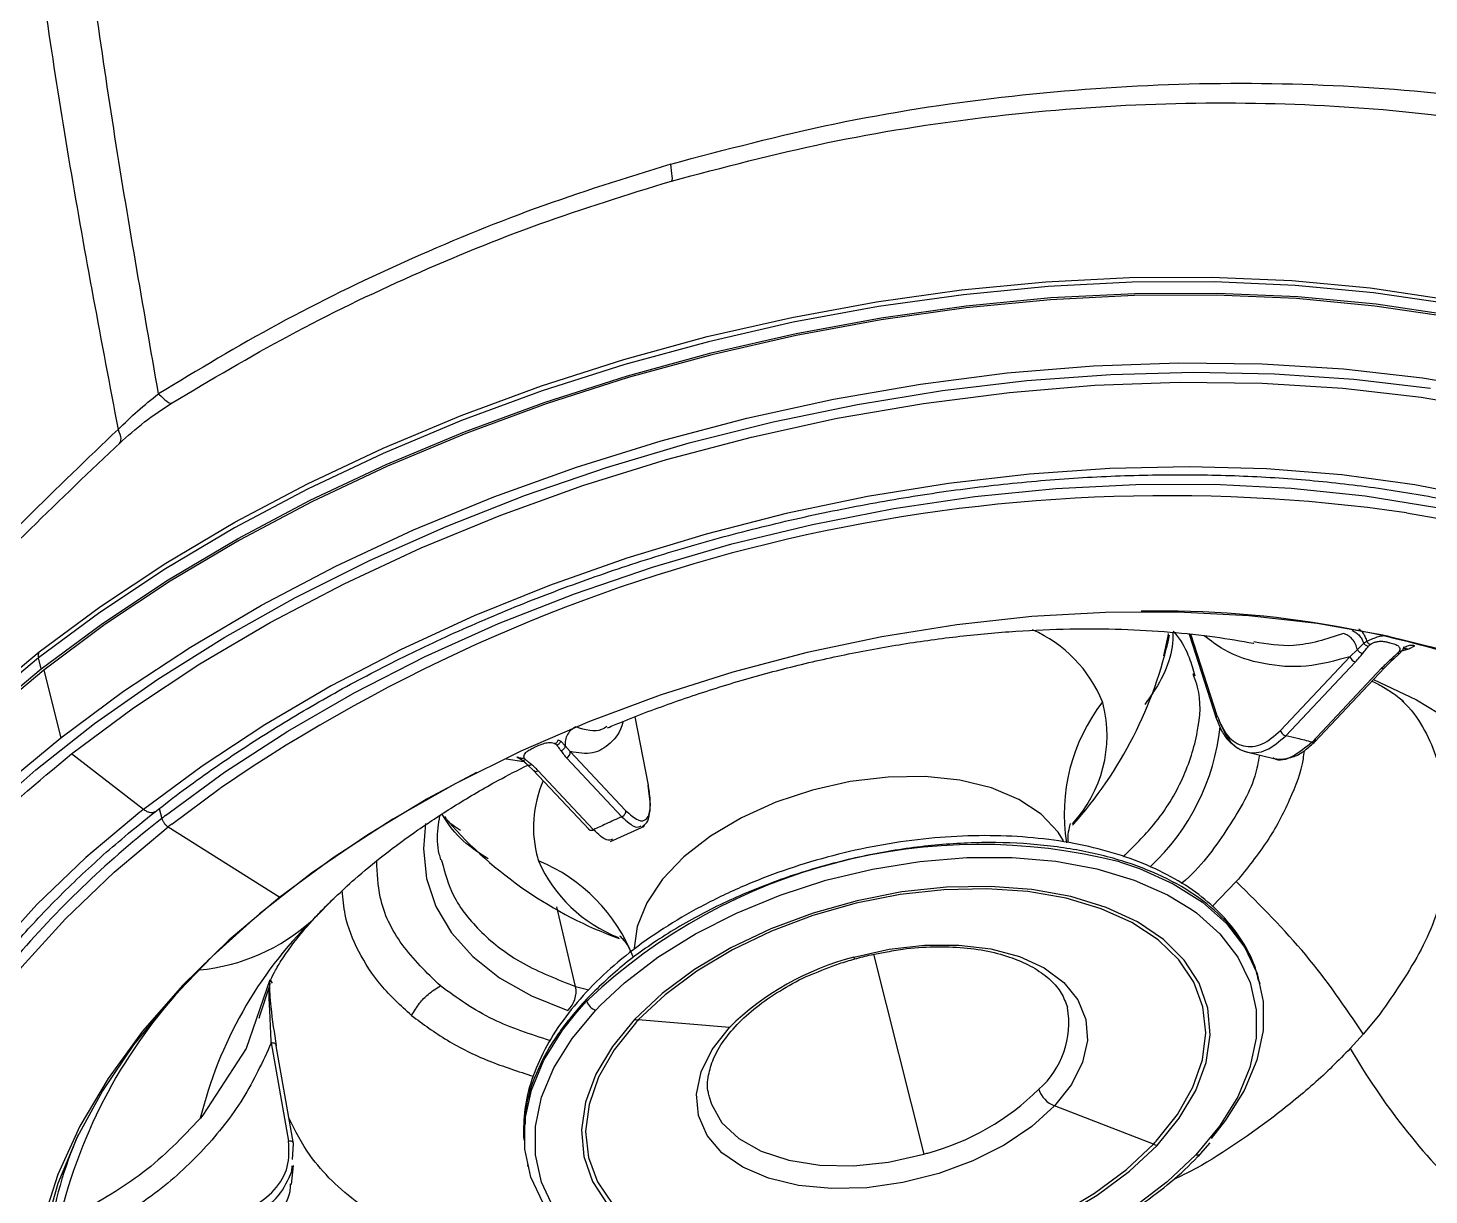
# Model space of a CAD drawing. Extents: x 939 to 1039, y 781 to 934.
# Drawn here: x 959.166 to 962.249, y 869.975 to 872.543 of the extents above; entities that cross this region are included whole.
import ezdxf

# ---------------------------------------------------------------- set-up
doc = ezdxf.new("R2010")
doc.units = 0
doc.header["$MEASUREMENT"] = 0
doc.layers.add('1', color=4, linetype='Continuous')

# ---------------------------------------------------------------- blocks, each defined once
blk = doc.blocks.new('Envoy')
at = {"layer": '1', "color": 3, "linetype": 'Continuous', "lineweight": 25}
for p, q in [((23.0203, 72.0298), (23.0107, 71.9868)), ((23.0216, 72.036), (23.0203, 72.0298)), ((23.0672, 72.0345), (23.1278, 71.8474)), ((23.1289, 71.8546), (23.0708, 72.0342)), ((23.4516, 72.0143), (23.4376, 72.0005)), ((23.4583, 72.0184), (23.4516, 72.0143)), ((23.5433, 72.0066), (23.544, 72.0065)), ((20.5417, 71.9578), (20.5356, 71.9822)), ((23.4213, 71.9848), (23.2683, 71.8222)), ((23.4376, 72.0005), (23.4213, 71.9848)), ((23.497, 71.9604), (23.5148, 71.9777)), ((23.5145, 71.9775), (23.531, 71.9927)), ((23.5326, 71.9948), (23.5369, 71.9993)), ((23.5356, 71.9979), (23.5487, 72.0013)), ((20.5472, 71.9555), (20.5845, 71.8063)), ((23.0778, 71.942), (23.0761, 71.947)), ((23.2802, 71.8107), (23.4332, 71.9733)), ((23.4908, 71.9593), (23.3379, 71.7968)), ((23.3431, 71.7969), (23.4971, 71.9605)), ((21.8477, 71.8522), (21.877, 71.7021)), ((21.6792, 71.8017), (21.6846, 71.799)), ((21.6942, 71.7885), (21.6846, 71.799)), ((20.7665, 71.6487), (20.6081, 71.771)), ((21.5648, 71.7601), (21.6034, 71.7541)), ((21.588, 71.7647), (21.5968, 71.7593)), ((21.5961, 71.7599), (21.5992, 71.7576)), ((21.7058, 71.7761), (21.6942, 71.7885)), ((21.6977, 71.7622), (21.8195, 71.6327)), ((21.8276, 71.6466), (21.7058, 71.7761)), ((23.191, 71.7759), (23.2565, 71.7601)), ((21.5992, 71.7576), (21.6119, 71.7468)), ((21.609, 71.7495), (21.6042, 71.754)), ((21.6118, 71.747), (21.6256, 71.7338)), ((21.6243, 71.7349), (21.747, 71.6045)), ((21.7571, 71.6041), (21.6352, 71.7337)), ((20.8289, 71.6164), (20.9357, 71.6957)), ((20.8015, 71.6507), (20.8073, 71.6289)), ((20.8208, 71.6101), (21.0667, 71.4558)), ((21.7944, 71.578), (21.8688, 71.6121)), ((21.863, 71.6096), (21.8669, 71.6133)), ((21.8689, 71.6151), (21.8702, 71.6163)), ((21.4218, 71.5388), (21.4233, 71.5343)), ((23.1177, 71.4354), (23.1712, 71.4899)), ((21.1384, 71.4053), (21.1868, 71.4542)), ((21.7175, 71.2589), (21.6765, 71.4347)), ((21.1518, 71.4188), (21.1384, 71.4053)), ((22.3728, 71.3298), (22.4833, 70.8898)), ((20.8891, 71.2955), (20.913, 71.3204)), ((20.8879, 71.2954), (20.8891, 71.2955)), ((21.0449, 71.2735), (20.9926, 71.1224)), ((21.0442, 71.2519), (21.0454, 71.2665)), ((21.0505, 71.2664), (21.047, 71.2721)), ((23.2237, 71.2646), (23.2225, 71.2693)), ((21.0434, 71.258), (21.0229, 71.1959)), ((21.7175, 71.2589), (21.7465, 71.2518)), ((21.7202, 71.2025), (21.7418, 71.2266)), ((21.7418, 71.2266), (21.7408, 71.2307)), ((21.7617, 71.2072), (21.7722, 71.218)), ((21.0229, 71.1959), (21.0205, 71.1888)), ((22.0558, 71.1687), (21.8551, 71.1853)), ((23.4867, 71.1979), (23.4509, 71.1545)), ((23.4509, 71.1545), (23.4219, 71.1226)), ((20.9926, 71.1224), (20.8974, 70.9756)), ((21.0479, 71.1348), (21.0861, 70.9187)), ((21.0969, 70.9125), (21.0587, 71.1286)), ((22.9887, 70.9119), (22.7711, 70.9962)), ((20.8974, 70.9756), (20.8918, 70.9689)), ((21.6052, 70.9442), (21.6034, 70.9209)), ((21.0949, 70.8781), (21.0969, 70.9125)), ((21.0969, 70.9125), (21.0968, 70.9144)), ((23.0926, 70.8908), (23.1138, 70.9147)), ((21.0924, 70.823), (21.0967, 70.8653)), ((21.6113, 70.8668), (21.6125, 70.8621)), ((21.0934, 70.8523), (21.0941, 70.8644))]:
    blk.add_line(p, q, dxfattribs=at)
at = {"layer": '1', "color": 3, "linetype": 'Continuous', "lineweight": 25, "flags": 128}
for points in [[(23.6396, 72.7612), (23.4729, 72.7858), (23.3004, 72.802), (23.123, 72.8097), (22.9417, 72.8089), (22.7573, 72.7995), (22.571, 72.7816), (22.3837, 72.7553), (22.1963, 72.7208), (22.01, 72.6782), (21.8256, 72.6277), (21.6442, 72.5697), (21.4667, 72.5044), (21.2942, 72.4322), (21.1274, 72.3535), (20.9673, 72.2687), (20.8148, 72.1782), (20.6706, 72.0825), (20.5356, 71.9822)], [(20.5375, 71.9955), (20.6721, 72.0955), (20.8158, 72.1909), (20.9678, 72.2811), (21.1274, 72.3657), (21.2937, 72.4442), (21.4657, 72.5161), (21.6426, 72.5812), (21.8234, 72.639), (22.0072, 72.6893), (22.193, 72.7318), (22.3797, 72.7662), (22.5665, 72.7924), (22.7522, 72.8102), (22.9359, 72.8196), (23.1167, 72.8205), (23.2936, 72.8128), (23.4655, 72.7966), (23.6317, 72.7721)], [(20.5417, 71.9578), (20.6767, 72.0581), (20.8209, 72.1538), (20.9734, 72.2443), (21.1335, 72.3291), (21.3003, 72.4079), (21.4728, 72.4801), (21.6503, 72.5453), (21.8317, 72.6034), (22.016, 72.6538), (22.2024, 72.6964), (22.3897, 72.7309), (22.5771, 72.7572), (22.7634, 72.7751), (22.9477, 72.7845), (23.1291, 72.7853), (23.3065, 72.7777), (23.479, 72.7615), (23.6457, 72.7369)], [(23.6419, 72.7322), (23.4757, 72.7567), (23.3037, 72.7729), (23.1269, 72.7805), (22.9461, 72.7797), (22.7623, 72.7703), (22.5765, 72.7525), (22.3897, 72.7263), (22.203, 72.6919), (22.0172, 72.6494), (21.8334, 72.5991), (21.6525, 72.5413), (21.4756, 72.4762), (21.3035, 72.4042), (21.1372, 72.3257), (20.9777, 72.2411), (20.8256, 72.1509), (20.6819, 72.0555), (20.5472, 71.9555)], [(20.5845, 71.8063), (20.7224, 71.9087), (20.8699, 72.0062), (21.0261, 72.0982), (21.1901, 72.1843), (21.361, 72.2639), (21.5378, 72.3367), (21.7197, 72.4022), (21.9054, 72.4601), (22.0941, 72.51), (22.2846, 72.5516), (22.476, 72.5848), (22.667, 72.6093), (22.8567, 72.625), (23.044, 72.6318), (23.2278, 72.6296), (23.4071, 72.6186), (23.581, 72.5986), (23.7484, 72.57), (23.9084, 72.5327), (24.0601, 72.4871), (24.2026, 72.4334)], [(20.4103, 71.6303), (20.5297, 71.736), (20.6592, 71.8379), (20.7981, 71.9355), (20.9457, 72.0281), (21.1013, 72.1153), (21.2639, 72.1967), (21.4328, 72.2718), (21.607, 72.3403), (21.7856, 72.4016), (21.9676, 72.4556), (22.1521, 72.5019), (22.338, 72.5403), (22.5245, 72.5705), (22.7104, 72.5925), (22.8949, 72.6061), (23.0768, 72.6112), (23.2553, 72.6078), (23.4295, 72.5959), (23.5982, 72.5756)], [(20.6081, 71.771), (20.7448, 71.8724), (20.8909, 71.969), (21.0457, 72.0602), (21.2082, 72.1455), (21.3776, 72.2245), (21.5529, 72.2966), (21.7331, 72.3616), (21.9172, 72.4189), (22.1042, 72.4683), (22.293, 72.5096), (22.4826, 72.5425), (22.672, 72.5667), (22.8599, 72.5823), (23.0456, 72.589), (23.2277, 72.5869), (23.4055, 72.5759), (23.5777, 72.5562), (23.7436, 72.5278), (23.9022, 72.4909), (24.0525, 72.4457), (24.1938, 72.3924)], [(23.7174, 72.3333), (23.5637, 72.3633), (23.4035, 72.385), (23.2376, 72.3982), (23.0672, 72.403), (22.8931, 72.3992), (22.7164, 72.3869), (22.5381, 72.3662), (22.3594, 72.3371), (22.1811, 72.2999), (22.0044, 72.2548), (21.8303, 72.202), (21.6598, 72.1418), (21.494, 72.0747), (21.3337, 72.0009), (21.1799, 71.9209), (21.0336, 71.8352), (20.8955, 71.7443), (20.7665, 71.6487)], [(20.8153, 71.6352), (20.9451, 71.7305), (21.0842, 71.821), (21.2316, 71.906), (21.3865, 71.9851), (21.5479, 72.0578), (21.7149, 72.1236), (21.8864, 72.1821), (22.0614, 72.233), (22.2387, 72.276), (22.4173, 72.3108), (22.5961, 72.3371), (22.7741, 72.3549), (22.95, 72.364), (23.1228, 72.3643), (23.2915, 72.3559), (23.455, 72.3388), (23.6124, 72.3131), (23.7626, 72.279), (23.9047, 72.2366), (24.0123, 72.1969)], [(23.5456, 72.3017), (23.609, 72.2902), (23.7583, 72.2563), (23.8996, 72.2142), (24.0319, 72.1642), (24.1546, 72.1065), (24.2668, 72.0417), (24.3678, 71.9699), (24.4571, 71.8918), (24.5341, 71.8077), (24.5983, 71.7182), (24.6493, 71.6239), (24.6868, 71.5252), (24.7105, 71.4229), (24.7204, 71.3175), (24.7164, 71.2098), (24.6984, 71.1002), (24.6667, 70.9896), (24.647, 70.9373)], [(23.6297, 71.9987), (23.4932, 72.0325), (23.3492, 72.058), (23.199, 72.0748), (23.0434, 72.083), (22.8837, 72.0825), (22.721, 72.0732), (22.5564, 72.0552), (22.3912, 72.0287), (22.2266, 71.9938), (22.0637, 71.9509), (21.9037, 71.9001), (21.7477, 71.8419), (21.597, 71.7767), (21.4525, 71.705), (21.3153, 71.6272), (21.1864, 71.544), (21.0668, 71.4559)], [(19.8486, 71.0429), (19.8627, 71.0959), (19.9035, 71.2124), (19.9574, 71.329), (20.0243, 71.4451), (20.1037, 71.56), (20.1952, 71.673), (20.2984, 71.7837), (20.4127, 71.8914), (20.5375, 71.9955)], [(20.5356, 71.9822), (20.4104, 71.8777), (20.2958, 71.7697), (20.1922, 71.6587), (20.1004, 71.5452), (20.0207, 71.43), (19.9537, 71.3136), (19.8996, 71.1966), (19.8966, 71.1891)], [(19.8844, 70.4375), (19.8643, 70.4934), (19.8371, 70.6007), (19.8235, 70.7112), (19.8236, 70.8242), (19.8374, 70.9391), (19.8648, 71.0553), (19.9057, 71.1722), (19.9598, 71.2892), (20.0268, 71.4056), (20.1065, 71.5209), (20.1983, 71.6343), (20.3019, 71.7453), (20.4165, 71.8533), (20.5417, 71.9578)], [(20.5472, 71.9555), (20.4224, 71.8513), (20.3081, 71.7436), (20.2049, 71.6329), (20.1133, 71.5198), (20.0339, 71.405), (19.9671, 71.2889), (19.9131, 71.1723), (19.8724, 71.0557), (19.8451, 70.9398), (19.8313, 70.8253), (19.8312, 70.7126), (19.8447, 70.6025), (19.8559, 70.5513)], [(23.4729, 71.9348), (23.5674, 71.89), (23.6641, 71.8309), (23.7475, 71.7639), (23.8167, 71.6899), (23.8711, 71.6097), (23.9099, 71.5241), (23.9329, 71.4339), (23.9397, 71.3402)], [(19.8856, 70.808), (19.9034, 70.8844), (19.9427, 71.0037), (19.9958, 71.1231), (20.0626, 71.242), (20.1425, 71.3598), (20.2352, 71.4758), (20.3402, 71.5893), (20.4568, 71.6996), (20.5845, 71.8063)], [(21.4992, 71.7303), (21.3922, 71.6728), (21.26, 71.5931), (21.1363, 71.5083), (21.0223, 71.419), (20.9185, 71.3257), (20.8259, 71.2293), (20.745, 71.1303), (20.6765, 71.0295), (20.6208, 70.9277), (20.5784, 70.8255), (20.5495, 70.7236), (20.5343, 70.6229), (20.533, 70.524), (20.5455, 70.4276), (20.5719, 70.3345), (20.6118, 70.2453), (20.665, 70.1606), (20.7311, 70.0811), (20.8097, 70.0073), (20.9001, 69.9397), (21.0018, 69.8789), (21.114, 69.8252)], [(22.7907, 71.5799), (22.7789, 71.5987), (22.742, 71.638), (22.6926, 71.6707), (22.6324, 71.6959), (22.5629, 71.7128), (22.4865, 71.721), (22.4052, 71.72), (22.3217, 71.7101), (22.2384, 71.6914), (22.1579, 71.6645), (22.0824, 71.6304), (22.0144, 71.5898), (21.9559, 71.5442), (21.9087, 71.4949), (21.874, 71.4433), (21.8531, 71.3911), (21.8465, 71.3432)], [(20.7587, 71.6425), (20.6402, 71.5426), (20.5323, 71.4392), (20.4356, 71.3328)], [(20.4802, 69.9308), (20.4483, 69.9607), (20.3713, 70.0448), (20.3072, 70.1343), (20.2562, 70.2286), (20.2187, 70.3273), (20.1949, 70.4296), (20.185, 70.535), (20.1891, 70.6428), (20.207, 70.7523), (20.2388, 70.8629), (20.2841, 70.9739), (20.3428, 71.0846), (20.4145, 71.1943), (20.4987, 71.3024), (20.5949, 71.4081), (20.7025, 71.5109), (20.8208, 71.6101)], [(21.3875, 71.6178), (21.3827, 71.5617), (21.3896, 71.4966), (21.4102, 71.4348), (21.4443, 71.3772), (21.4911, 71.3248), (21.5501, 71.2784), (21.6203, 71.2387), (21.7005, 71.2063)], [(21.7722, 71.218), (21.8251, 71.2671), (21.8987, 71.3233), (21.9813, 71.3748), (22.0714, 71.4207), (22.1675, 71.4603), (22.2679, 71.4927), (22.371, 71.5176), (22.4749, 71.5344), (22.578, 71.5429), (22.6783, 71.543), (22.7743, 71.5345), (22.8643, 71.5178), (22.9467, 71.493), (23.0201, 71.4606), (23.072, 71.4292)], [(22.9144, 71.5331), (22.9578, 71.5185), (23.0325, 71.4852), (23.0968, 71.4447), (23.1495, 71.3977), (23.1898, 71.345), (23.2169, 71.2876), (23.2305, 71.2263), (23.2302, 71.1622), (23.2161, 71.0965), (23.1884, 71.0302), (23.1475, 70.9645), (23.116, 70.9245)], [(21.0668, 71.4559), (20.9543, 71.3609), (20.8533, 71.2622), (20.7647, 71.1606), (20.689, 71.0567), (20.6268, 70.9514), (20.5786, 70.8454), (20.5448, 70.7396), (20.5256, 70.6349), (20.5212, 70.5318), (20.5316, 70.4314), (20.539, 70.3959)], [(22.9967, 70.9094), (23.0457, 70.969), (23.0819, 71.0302), (23.1048, 71.0918), (23.1137, 71.1525), (23.1085, 71.2111), (23.0894, 71.2663), (23.0567, 71.3171), (23.011, 71.3624), (22.9534, 71.4013), (22.8849, 71.4331), (22.8071, 71.4569), (22.7214, 71.4725), (22.6296, 71.4794), (22.5335, 71.4776), (22.4352, 71.467), (22.3367, 71.4478), (22.2399, 71.4205), (22.1467, 71.3857), (22.0592, 71.3439), (21.9791, 71.2962), (21.908, 71.2434), (21.8473, 71.1866)], [(22.9949, 70.9186), (23.0415, 70.9773), (23.0757, 71.0375), (23.0967, 71.0979), (23.1041, 71.1573), (23.0978, 71.2145), (23.0778, 71.2683), (23.0447, 71.3178), (22.999, 71.3618), (22.9416, 71.3995), (22.8738, 71.4301), (22.7969, 71.4531), (22.7125, 71.4679), (22.6221, 71.4742), (22.5278, 71.472), (22.4313, 71.4613), (22.3346, 71.4422), (22.2397, 71.4152), (22.1485, 71.3809), (22.0627, 71.3398), (21.9842, 71.2929), (21.9146, 71.241), (21.8551, 71.1853)], [(23.072, 71.4292), (23.0833, 71.4211), (23.1351, 71.3752), (23.1748, 71.3238), (23.2016, 71.2676), (23.215, 71.2076), (23.2149, 71.145), (23.2012, 71.0806), (23.1742, 71.0158), (23.1343, 70.9514), (23.0822, 70.8887)], [(22.3298, 71.3234), (22.4073, 71.3409), (22.485, 71.3499), (22.5604, 71.3502), (22.6309, 71.3417), (22.6943, 71.3248), (22.7485, 71.2998), (22.7918, 71.2678), (22.8226, 71.2297), (22.84, 71.1867), (22.8435, 71.1403), (22.8328, 71.0921), (22.8084, 71.0435), (22.7711, 70.9962)], [(21.9808, 70.5779), (21.9796, 70.5781), (21.8972, 70.6029), (21.8238, 70.6353), (21.7607, 70.6748), (21.7088, 70.7207), (21.6691, 70.7721), (21.6423, 70.8283), (21.6289, 70.8882), (21.629, 70.9509), (21.6427, 71.0152), (21.6698, 71.0801), (21.7097, 71.1445), (21.7617, 71.2072)], [(21.9218, 70.594), (21.8784, 70.6085), (21.8036, 70.6418), (21.7394, 70.6823), (21.6866, 70.7293), (21.6464, 70.782), (21.6192, 70.8395), (21.6057, 70.9007), (21.606, 70.9648), (21.6201, 71.0305), (21.6478, 71.0968), (21.6886, 71.1626), (21.7202, 71.2025)], [(21.8473, 71.1866), (21.7984, 71.127), (21.7621, 71.0657), (21.7393, 71.0041), (21.7304, 70.9435), (21.7356, 70.8849), (21.7547, 70.8297), (21.7874, 70.7789), (21.8331, 70.7335), (21.8907, 70.6946), (21.9591, 70.6629), (22.037, 70.639), (22.1227, 70.6234), (22.2145, 70.6165), (22.3105, 70.6184), (22.4088, 70.629), (22.5074, 70.6481), (22.6042, 70.6754), (22.6973, 70.7103), (22.7849, 70.752), (22.865, 70.7998), (22.9361, 70.8526), (22.9967, 70.9094)], [(21.8489, 71.1786), (21.8022, 71.1199), (21.7681, 71.0597), (21.7471, 70.9993), (21.7396, 70.9399), (21.746, 70.8827), (21.7659, 70.8289), (21.7991, 70.7795), (21.8448, 70.7354), (21.9021, 70.6977), (21.9699, 70.6671), (22.0468, 70.6441), (22.1313, 70.6293), (22.2216, 70.623), (22.316, 70.6252), (22.4124, 70.6359), (22.5091, 70.655), (22.604, 70.682), (22.6953, 70.7164), (22.781, 70.7574), (22.8595, 70.8044), (22.9292, 70.8562), (22.9887, 70.9119)], [(22.7711, 70.9962), (22.721, 70.9509), (22.6604, 70.9101), (22.5914, 70.8751), (22.5163, 70.8473), (22.4377, 70.8274), (22.3583, 70.8162), (22.2808, 70.8141), (22.2078, 70.8211), (22.1418, 70.837), (22.0851, 70.8613), (22.0395, 70.8931), (22.0067, 70.9313), (21.9877, 70.9747), (21.9832, 71.0218), (21.9934, 71.0709), (22.0178, 71.1205), (22.0558, 71.1687)], [(22.0113, 71.0159), (22.0162, 70.9998), (22.0394, 70.9591), (22.0765, 70.9241), (22.1261, 70.8963), (22.1863, 70.8767), (22.2548, 70.866), (22.329, 70.8646), (22.4062, 70.8727), (22.4833, 70.8898)], [(23.0822, 70.8887), (23.0188, 70.8288), (22.9468, 70.7737)]]:
    blk.add_lwpolyline(points, dxfattribs=at)
at = {"layer": '1', "color": 3, "linetype": 'Continuous', "lineweight": 25}
for centre, radius, start, end in [((23.0198, 68.6436), 3.6957, 81.8207, 124.3256), ((23.0079, 69.8889), 2.1963, 68.661, 91.1989), ((22.6044, 71.7745), 0.2942, 22.1527, 66.2984), ((22.1277, 72.2263), 0.9173, 318.1378, 347.7926), ((20.5486, 71.9871), 0.0139, 142.9191, 200.9702), ((23.438, 71.9902), 0.0175, 198.0586, 254.2604), ((23.4929, 71.9652), 0.00629, 250.6905, 311.5319), ((23.196, 71.6386), 0.4034, 142.2789, 189.0357), ((22.6722, 71.8144), 0.2167, 17.8095, 19.1446), ((22.5993, 71.8119), 0.2875, 317.3389, 13.8392), ((22.6478, 71.8816), 0.4904, 312.9789, 354.0557), ((21.6926, 71.7745), 0.0133, 292.5506, 6.7823), ((21.6306, 71.7417), 0.00923, 226.8564, 300.0963), ((21.875, 71.6098), 0.2503, 156.0148, 196.0962), ((22.2991, 69.7018), 2.4777, 128.208, 128.439), ((22.1734, 69.8738), 2.2241, 127.8973, 139.1508), ((22.4274, 69.5702), 2.6198, 127.9781, 128.2022), ((22.2396, 69.8088), 2.293, 127.9699, 128.2245), ((22.1277, 72.2263), 0.9173, 221.0567, 249.9516), ((22.6058, 70.3163), 1.2553, 75.7675, 133.2616), ((21.8409, 71.6066), 0.2167, 197.8095, 199.1446), ((21.9253, 71.6614), 0.3154, 203.5186, 248.9678), ((21.4924, 71.186), 0.3779, 21.2483, 67.6437), ((20.8509, 71.7202), 0.4264, 275.1508, 312.4009), ((21.7908, 70.7488), 0.9256, 134.8224, 166.2459), ((22.4803, 70.7366), 0.6058, 104.39, 134.4929), ((22.337, 71.3247), 0.00736, 190.28, 222.1657), ((21.6983, 70.4819), 1.1475, 134.8417, 164.8295), ((21.6602, 71.2484), 0.0583, 313.8292, 10.3576), ((22.2894, 70.7107), 0.7523, 136.3067, 136.71), ((21.7696, 71.2351), 0.029, 197.0508, 254.3635), ((22.6086, 71.1786), 0.1941, 311.3406, 10.2438), ((21.8594, 71.2357), 0.0506, 256.2469, 265.1382), ((22.3223, 70.746), 0.6413, 136.7597, 137.575), ((24.7379, 71.8872), 1.522, 210.1566, 226.0102), ((22.3468, 71.4285), 0.5555, 285.1976, 314.5799), ((22.7928, 71.051), 0.059, 197.9394, 248.3365), ((21.4197, 70.5829), 0.8699, 156.293, 171.8991), ((22.5483, 71.3266), 0.6049, 316.7252, 317.5895), ((23.0118, 70.9711), 0.0635, 248.6767, 256.3137), ((22.2964, 71.5529), 0.6889, 285.7413, 286.536), ((23.0856, 70.8986), 0.0104, 250.5695, 311.8819)]:
    blk.add_arc(centre, radius, start, end, dxfattribs=at)
for points, knots in [([(20.7999, 72.5634), (20.7656, 72.7582), (20.6969, 73.1497), (20.6178, 73.733), (20.5439, 74.3099), (20.4737, 74.8824), (20.401, 75.4961), (20.3295, 76.1603), (20.2614, 76.8779), (20.1993, 77.6074), (20.1693, 78.1053), (20.1544, 78.3538)], [0, 0, 0, 0, 0.100078, 0.201026, 0.301607, 0.40099, 0.501859, 0.625039, 0.749679, 0.875025, 1, 1, 1, 1]), ([(19.944, 78.2291), (19.9731, 77.9867), (20.0313, 77.5016), (20.1187, 76.7804), (20.2053, 76.0691), (20.2865, 75.4067), (20.3626, 74.7913), (20.436, 74.2186), (20.5155, 73.6451), (20.6005, 73.0658), (20.6741, 72.6783), (20.7108, 72.4852)], [0, 0, 0, 0, 0.125201, 0.250607, 0.37518, 0.498271, 0.59913, 0.698408, 0.7989, 0.899795, 1, 1, 1, 1]), ([(21.9268, 73.0692), (22.0469, 73.1009), (22.2882, 73.1646), (22.6558, 73.2209), (23.0235, 73.2495), (23.3863, 73.2468), (23.7402, 73.216), (23.962, 73.1703), (24.0727, 73.1475)], [0, 0, 0, 0, 0.164341, 0.330168, 0.497086, 0.664681, 0.832484, 1, 1, 1, 1]), ([(21.9281, 73.0318), (22.0415, 73.0617), (22.2706, 73.1221), (22.6211, 73.1767), (22.9743, 73.2056), (23.3244, 73.2044), (23.6666, 73.1761), (23.8801, 73.1329), (23.987, 73.1113)], [0, 0, 0, 0, 0.160721, 0.324649, 0.491201, 0.659731, 0.829551, 1, 1, 1, 1]), ([(21.9268, 73.0692), (21.8269, 73.038), (21.628, 72.9758), (21.3396, 72.8565), (21.0615, 72.7213), (20.8868, 72.6159), (20.7999, 72.5634)], [0, 0, 0, 0, 0.252852, 0.503826, 0.752873, 1, 1, 1, 1]), ([(21.9279, 73.0323), (21.928, 73.0321), (21.9304, 73.0298), (21.9308, 73.0402), (21.9281, 73.0595), (21.9268, 73.0692)], [0, 0, 0, 0, 0.0259603, 0.5129801, 1, 1, 1, 1]), ([(20.83, 72.5436), (20.9152, 72.5944), (21.0861, 72.6962), (21.3573, 72.8266), (21.6379, 72.9417), (21.8312, 73.0017), (21.9281, 73.0318)], [0, 0, 0, 0, 0.247772, 0.496986, 0.747725, 1, 1, 1, 1]), ([(20.7108, 72.4852), (20.725, 72.4989), (20.7537, 72.5269), (20.7843, 72.5511), (20.7999, 72.5634)], [0, 0, 0, 0, 0.4913, 1, 1, 1, 1]), ([(20.7999, 72.5634), (20.8063, 72.5573), (20.8192, 72.5451), (20.8284, 72.5404), (20.8295, 72.5439), (20.8296, 72.5442)], [0, 0, 0, 0, 0.474073, 0.94813, 1, 1, 1, 1]), ([(20.7136, 72.4544), (20.7317, 72.4705), (20.7682, 72.503), (20.8092, 72.53), (20.8298, 72.5435)], [0, 0, 0, 0, 0.4977116, 1, 1, 1, 1]), ([(20.7108, 72.4852), (20.6432, 72.4204), (20.5078, 72.2907), (20.3755, 72.1548), (20.3093, 72.0869)], [0, 0, 0, 0, 0.4994866, 1, 1, 1, 1]), ([(20.7108, 72.4852), (20.7134, 72.4779), (20.7187, 72.4634), (20.7152, 72.4574), (20.7135, 72.4544)], [0, 0, 0, 0, 0.502974, 1, 1, 1, 1]), ([(20.3232, 72.0695), (20.3879, 72.1356), (20.5173, 72.2678), (20.6497, 72.3937), (20.7159, 72.4566)], [0, 0, 0, 0, 0.499962, 1, 1, 1, 1]), ([(20.7923, 71.6436), (20.8128, 71.6594), (20.8721, 71.7053), (20.9769, 71.7784), (21.1088, 71.8612), (21.248, 71.9392), (21.3935, 72.0121), (21.5447, 72.0794), (21.7006, 72.1408), (21.8606, 72.196), (22.0236, 72.2446), (22.1889, 72.2864), (22.3556, 72.3211), (22.5227, 72.3487), (22.6894, 72.3688), (22.8547, 72.3815), (23.0178, 72.3866), (23.1778, 72.3842), (23.3338, 72.3743), (23.485, 72.3569), (23.6306, 72.3322), (23.7697, 72.3003), (23.9017, 72.2614), (24.0259, 72.2157), (24.1415, 72.1635), (24.2481, 72.1052), (24.345, 72.041), (24.4321, 71.9715), (24.5075, 71.8964), (24.5563, 71.8409), (24.5765, 71.8093), (24.5788, 71.8057)], [0, 0, 0, 0, 0.018978, 0.05511, 0.091258, 0.127417, 0.163585, 0.199761, 0.235944, 0.272133, 0.308326, 0.34452, 0.380715, 0.416908, 0.453096, 0.489279, 0.525453, 0.561618, 0.597772, 0.633913, 0.670041, 0.706156, 0.742259, 0.778353, 0.814445, 0.85054, 0.886653, 0.922802, 0.959014, 0.995317, 1, 1, 1, 1]), ([(22.9211, 69.5652), (23.0521, 69.6047), (23.3142, 69.6838), (23.6879, 69.8379), (24.0393, 70.0147), (24.3615, 70.214), (24.6492, 70.4317), (24.8974, 70.6641), (25.1019, 70.9073), (25.2591, 71.1571), (25.3667, 71.4093), (25.4215, 71.6593), (25.4273, 71.904), (25.3868, 72.0576), (25.3665, 72.1344)], [0, 0, 0, 0, 0.083334, 0.166667, 0.25, 0.333333, 0.416667, 0.5, 0.583333, 0.666667, 0.75, 0.833333, 0.916667, 1, 1, 1, 1]), ([(21.788, 71.8284), (21.7981, 71.8327), (21.8461, 71.8529), (21.9358, 71.8863), (22.0578, 71.9264), (22.183, 71.9611), (22.3099, 71.9903), (22.437, 72.0136), (22.563, 72.0308), (22.6863, 72.0419), (22.8055, 72.0469), (22.9192, 72.0461), (23.0263, 72.04), (23.1229, 72.0292), (23.1824, 72.0197), (23.2091, 72.0143), (23.2095, 72.0142)], [0, 0, 0, 0, 0.021894, 0.104376, 0.187217, 0.270361, 0.35364, 0.436864, 0.519835, 0.602389, 0.684371, 0.765635, 0.846052, 0.925517, 0.999043, 1, 1, 1, 1]), ([(23.0313, 72.0385), (23.0314, 72.038), (23.0343, 71.998), (23.0145, 71.9425), (22.9777, 71.8909), (22.9698, 71.8798)], [0, 0, 0, 0, 0.010339, 0.788177, 1, 1, 1, 1]), ([(23.0326, 72.0408), (23.035, 72.038), (23.0506, 72.0199), (23.0673, 71.9874), (23.0759, 71.9563), (23.0796, 71.943)], [0, 0, 0, 0, 0.09392, 0.610064, 1, 1, 1, 1]), ([(23.4253, 72.0424), (23.4279, 72.0414), (23.4333, 72.0394), (23.4408, 72.033), (23.4474, 72.0245), (23.4502, 72.0177), (23.4516, 72.0143)], [0, 0, 0, 0, 0.240139, 0.493163, 0.749793, 1, 1, 1, 1]), ([(23.4399, 72.0464), (23.4417, 72.0453), (23.4453, 72.0429), (23.4504, 72.0364), (23.455, 72.0281), (23.4572, 72.0216), (23.4583, 72.0184)], [0, 0, 0, 0, 0.241788, 0.494717, 0.750445, 1, 1, 1, 1]), ([(23.4213, 71.9848), (23.3891, 71.9761), (23.3245, 71.9587), (23.2312, 71.9664), (23.1554, 71.9894), (23.1148, 72.0201), (23.1006, 72.0309)], [0, 0, 0, 0, 0.28192, 0.5644, 0.847399, 1, 1, 1, 1]), ([(23.4071, 72.0357), (23.37, 72.0237), (23.3025, 72.0018), (23.2388, 72.0126), (23.21, 72.0175)], [0, 0, 0, 0, 0.548288, 1, 1, 1, 1]), ([(23.4376, 72.0005), (23.4364, 72.0047), (23.434, 72.0132), (23.4265, 72.0242), (23.4172, 72.0323), (23.4104, 72.0346), (23.4071, 72.0357)], [0, 0, 0, 0, 0.2510675, 0.5106543, 0.7645886, 1, 1, 1, 1]), ([(23.4492, 71.9919), (23.4515, 71.9949), (23.4557, 72.0002), (23.4599, 72.0055), (23.4618, 72.0078)], [0, 0, 0, 0, 0.560003, 1, 1, 1, 1]), ([(23.4516, 72.0143), (23.4523, 72.0136), (23.4536, 72.0119), (23.4562, 72.01), (23.459, 72.0085), (23.4609, 72.008), (23.4618, 72.0078)], [0, 0, 0, 0, 0.245311, 0.499971, 0.75463, 1, 1, 1, 1]), ([(23.5068, 72.0294), (23.5033, 72.03), (23.4961, 72.0311), (23.4836, 72.029), (23.4703, 72.0239), (23.4623, 72.0203), (23.4583, 72.0184)], [0, 0, 0, 0, 0.2291976, 0.4732787, 0.7309513, 1, 1, 1, 1]), ([(23.4583, 72.0184), (23.4588, 72.0177), (23.4599, 72.0162), (23.4619, 72.0143), (23.464, 72.0127), (23.4653, 72.0121), (23.4659, 72.0118)], [0, 0, 0, 0, 0.246646, 0.500136, 0.75355, 1, 1, 1, 1]), ([(23.4618, 72.0078), (23.4625, 72.0086), (23.4637, 72.0099), (23.4653, 72.0112), (23.4659, 72.0118)], [0, 0, 0, 0, 0.559777, 1, 1, 1, 1]), ([(23.4659, 72.0118), (23.4674, 72.0128), (23.4706, 72.015), (23.4769, 72.0173), (23.4846, 72.0188), (23.4935, 72.019), (23.4993, 72.0178), (23.5023, 72.0173)], [0, 0, 0, 0, 0.150633, 0.314302, 0.496171, 0.733752, 1, 1, 1, 1]), ([(23.5023, 72.0173), (23.5046, 72.0167), (23.5088, 72.0157), (23.513, 72.0147), (23.5149, 72.0142)], [0, 0, 0, 0, 0.5599632, 1, 1, 1, 1]), ([(23.5149, 72.0142), (23.5184, 72.0132), (23.5249, 72.0112), (23.5303, 72.0062), (23.5315, 72.001), (23.5301, 71.9979), (23.5293, 71.9964)], [0, 0, 0, 0, 0.333345, 0.622519, 0.821728, 1, 1, 1, 1]), ([(23.5389, 72.006), (23.5389, 72.006), (23.5395, 72.0036), (23.5382, 72.0014), (23.5369, 71.9993)], [0, 0, 0, 0, 0.019943, 1, 1, 1, 1]), ([(23.5385, 72.0061), (23.5393, 72.0059), (23.5409, 72.0056), (23.543, 72.0066), (23.544, 72.0071)], [0, 0, 0, 0, 0.517899, 1, 1, 1, 1]), ([(23.5639, 72.0089), (23.5609, 72.0093), (23.5546, 72.01), (23.5479, 72.0087), (23.5449, 72.0066), (23.5444, 72.0062)], [0, 0, 0, 0, 0.441088, 0.905705, 1, 1, 1, 1]), ([(23.5487, 72.0013), (23.5517, 72.0027), (23.5571, 72.005), (23.5618, 72.0077), (23.5639, 72.0089)], [0, 0, 0, 0, 0.5593699, 1, 1, 1, 1]), ([(23.4332, 71.9733), (23.4364, 71.9768), (23.442, 71.9829), (23.447, 71.9892), (23.4492, 71.9919)], [0, 0, 0, 0, 0.559956, 1, 1, 1, 1]), ([(23.4376, 72.0005), (23.4382, 71.9995), (23.4394, 71.9975), (23.4424, 71.9948), (23.4458, 71.9928), (23.4481, 71.9922), (23.4492, 71.9919)], [0, 0, 0, 0, 0.243026, 0.499979, 0.756908, 1, 1, 1, 1]), ([(23.5093, 71.9772), (23.5057, 71.9739), (23.4993, 71.968), (23.4934, 71.9619), (23.4908, 71.9593)], [0, 0, 0, 0, 0.560015, 1, 1, 1, 1]), ([(23.5258, 71.9923), (23.5228, 71.9895), (23.5173, 71.9845), (23.5118, 71.9795), (23.5093, 71.9772)], [0, 0, 0, 0, 0.559958, 1, 1, 1, 1]), ([(23.5162, 71.9814), (23.5161, 71.9805), (23.516, 71.9788), (23.5144, 71.9772), (23.5122, 71.9766), (23.5103, 71.977), (23.5093, 71.9772)], [0, 0, 0, 0, 0.243083, 0.499893, 0.756762, 1, 1, 1, 1]), ([(23.5293, 71.9964), (23.5288, 71.9956), (23.5278, 71.9942), (23.5264, 71.9929), (23.5258, 71.9923)], [0, 0, 0, 0, 0.559717, 1, 1, 1, 1]), ([(23.5326, 71.9948), (23.5324, 71.9942), (23.5318, 71.9931), (23.5303, 71.9921), (23.5282, 71.9918), (23.5266, 71.9921), (23.5258, 71.9923)], [0, 0, 0, 0, 0.245383, 0.500007, 0.754689, 1, 1, 1, 1]), ([(23.5369, 71.9993), (23.5365, 71.9988), (23.5356, 71.9977), (23.5331, 71.9964), (23.5308, 71.9964), (23.5293, 71.9964)], [0, 0, 0, 0, 0.277264, 0.562238, 1, 1, 1, 1]), ([(23.5481, 72.0015), (23.5447, 72.0022), (23.5411, 72.0031), (23.5379, 72.0019), (23.5377, 72.0018)], [0, 0, 0, 0, 0.937212, 1, 1, 1, 1]), ([(23.5487, 72.0013), (23.5486, 72.0014), (23.5484, 72.0014), (23.5482, 72.0015), (23.5481, 72.0015)], [0, 0, 0, 0, 0.559263, 1, 1, 1, 1]), ([(22.9226, 71.5446), (22.9459, 71.5678), (23.0016, 71.623), (23.0576, 71.7168), (23.0893, 71.819), (23.0952, 71.8957), (23.0808, 71.9341), (23.0778, 71.942)], [0, 0, 0, 0, 0.182033, 0.432972, 0.683909, 0.934844, 1, 1, 1, 1]), ([(23.4694, 71.9311), (23.4738, 71.929), (23.4921, 71.9201), (23.5128, 71.9069), (23.5312, 71.8938), (23.5386, 71.8868), (23.538, 71.8875), (23.5378, 71.8877)], [0, 0, 0, 0, 0.0817538, 0.3396501, 0.6006395, 0.8683189, 1, 1, 1, 1]), ([(23.5353, 71.8887), (23.538, 71.8861), (23.5768, 71.8482), (23.6167, 71.7599), (23.6493, 71.6273), (23.6362, 71.4853), (23.586, 71.3402), (23.5198, 71.2454), (23.4867, 71.1979)], [0, 0, 0, 0, 0.0149064, 0.2119256, 0.4089438, 0.6059626, 0.8029811, 1, 1, 1, 1]), ([(23.1274, 71.8488), (23.1273, 71.8493), (23.127, 71.8501), (23.1273, 71.8516), (23.1278, 71.8531), (23.1286, 71.8541), (23.1289, 71.8546)], [0, 0, 0, 0, 0.249926, 0.500132, 0.749898, 1, 1, 1, 1]), ([(23.129, 71.8546), (23.136, 71.8384), (23.1503, 71.806), (23.1864, 71.7849), (23.228, 71.7875), (23.2549, 71.8106), (23.2683, 71.8222)], [0, 0, 0, 0, 0.247078, 0.497575, 0.749288, 1, 1, 1, 1]), ([(21.718, 71.8302), (21.7145, 71.8283), (21.7073, 71.8243), (21.6992, 71.8141), (21.694, 71.8016), (21.6941, 71.7928), (21.6942, 71.7885)], [0, 0, 0, 0, 0.235365, 0.489332, 0.748924, 1, 1, 1, 1]), ([(21.8215, 71.8426), (21.8214, 71.8419), (21.8161, 71.8183), (21.7944, 71.7928), (21.7572, 71.7676), (21.7229, 71.7733), (21.7058, 71.7761)], [0, 0, 0, 0, 0.0095507, 0.3394486, 0.6696403, 1, 1, 1, 1]), ([(21.7864, 71.8321), (21.7827, 71.8292), (21.7651, 71.8159), (21.7387, 71.8239), (21.718, 71.8302)], [0, 0, 0, 0, 0.213979, 1, 1, 1, 1]), ([(23.1269, 71.8501), (23.1306, 71.8404), (23.138, 71.821), (23.152, 71.8008), (23.1626, 71.7928), (23.1666, 71.7898)], [0, 0, 0, 0, 0.382056, 0.766747, 1, 1, 1, 1]), ([(23.1325, 71.8451), (23.1401, 71.8279), (23.1554, 71.7934), (23.1936, 71.7709), (23.2375, 71.7741), (23.2659, 71.7985), (23.2802, 71.8107)], [0, 0, 0, 0, 0.2499955, 0.4997638, 0.7491836, 1, 1, 1, 1]), ([(23.2683, 71.8222), (23.2687, 71.8209), (23.2697, 71.8184), (23.2727, 71.8149), (23.2763, 71.8121), (23.2789, 71.8112), (23.2802, 71.8107)], [0, 0, 0, 0, 0.250022, 0.499983, 0.74997, 1, 1, 1, 1]), ([(21.6367, 71.7899), (21.6408, 71.7916), (21.6484, 71.7947), (21.6594, 71.7963), (21.6677, 71.7957), (21.6711, 71.7941), (21.6727, 71.7933)], [0, 0, 0, 0, 0.33324, 0.622388, 0.82144, 1, 1, 1, 1]), ([(21.6792, 71.8017), (21.6788, 71.8008), (21.6781, 71.7989), (21.676, 71.7958), (21.6739, 71.7942), (21.6727, 71.7933)], [0, 0, 0, 0, 0.27725, 0.562088, 1, 1, 1, 1]), ([(21.6727, 71.7933), (21.6735, 71.7928), (21.6749, 71.7918), (21.6758, 71.7906), (21.6763, 71.7901)], [0, 0, 0, 0, 0.5598494, 1, 1, 1, 1]), ([(21.6846, 71.799), (21.6842, 71.7981), (21.6836, 71.7962), (21.6816, 71.7936), (21.6791, 71.7915), (21.6772, 71.7905), (21.6763, 71.7901)], [0, 0, 0, 0, 0.2452, 0.499899, 0.754702, 1, 1, 1, 1]), ([(21.6763, 71.7901), (21.678, 71.7877), (21.6811, 71.7835), (21.6841, 71.7792), (21.6854, 71.7774)], [0, 0, 0, 0, 0.559971, 1, 1, 1, 1]), ([(23.3379, 71.7968), (23.324, 71.7852), (23.2961, 71.762), (23.265, 71.7534), (23.2531, 71.7614), (23.2526, 71.7618)], [0, 0, 0, 0, 0.489001, 0.977562, 1, 1, 1, 1]), ([(23.3379, 71.7968), (23.3272, 71.7995), (23.3082, 71.8044), (23.2887, 71.8088), (23.2802, 71.8107)], [0, 0, 0, 0, 0.560061, 1, 1, 1, 1]), ([(23.2838, 71.7617), (23.2887, 71.7626), (23.3014, 71.7652), (23.3224, 71.7774), (23.3375, 71.7918), (23.345, 71.799)], [0, 0, 0, 0, 0.234088, 0.618521, 1, 1, 1, 1]), ([(23.3379, 71.7968), (23.3391, 71.7966), (23.3415, 71.7963), (23.3441, 71.7976), (23.3456, 71.8001), (23.3453, 71.8024), (23.3452, 71.8036)], [0, 0, 0, 0, 0.249994, 0.499968, 0.749959, 1, 1, 1, 1]), ([(20.6716, 69.6203), (20.5949, 69.6559), (20.4415, 69.7272), (20.2535, 69.8624), (20.1007, 70.0155), (19.9883, 70.186), (19.9176, 70.3704), (19.89, 70.5657), (19.9059, 70.7685), (19.965, 70.9754), (20.0662, 71.1829), (20.2085, 71.3871), (20.3866, 71.5857), (20.5343, 71.7092), (20.6081, 71.771)], [0, 0, 0, 0, 0.083333, 0.166667, 0.25, 0.333333, 0.416667, 0.5, 0.583334, 0.666667, 0.75, 0.833334, 0.916666, 1, 1, 1, 1]), ([(21.588, 71.7647), (21.5881, 71.7646), (21.5916, 71.7637), (21.5944, 71.7612), (21.5971, 71.7589)], [0, 0, 0, 0, 0.032611, 1, 1, 1, 1]), ([(21.5945, 71.7629), (21.5951, 71.7625), (21.5966, 71.7618), (21.5991, 71.7613), (21.6018, 71.7613), (21.6035, 71.7618), (21.6044, 71.762)], [0, 0, 0, 0, 0.2465243, 0.4999995, 0.7533395, 1, 1, 1, 1]), ([(21.5945, 71.7629), (21.5948, 71.7621), (21.5953, 71.7606), (21.5966, 71.7594), (21.5971, 71.7589)], [0, 0, 0, 0, 0.554593, 1, 1, 1, 1]), ([(21.6044, 71.762), (21.6041, 71.7631), (21.6034, 71.7655), (21.6047, 71.7696), (21.6082, 71.7743), (21.6144, 71.7793), (21.6201, 71.7821), (21.6232, 71.7837)], [0, 0, 0, 0, 0.15128, 0.315272, 0.497239, 0.734673, 1, 1, 1, 1]), ([(21.6072, 71.7584), (21.6066, 71.759), (21.6054, 71.7602), (21.6047, 71.7614), (21.6044, 71.762)], [0, 0, 0, 0, 0.559934, 1, 1, 1, 1]), ([(21.6232, 71.7837), (21.6257, 71.7848), (21.6302, 71.7869), (21.6347, 71.789), (21.6367, 71.7899)], [0, 0, 0, 0, 0.5599455, 1, 1, 1, 1]), ([(21.6942, 71.7885), (21.694, 71.7874), (21.6937, 71.7851), (21.6917, 71.7818), (21.6889, 71.779), (21.6866, 71.7779), (21.6854, 71.7774)], [0, 0, 0, 0, 0.24309, 0.49986, 0.756794, 1, 1, 1, 1]), ([(21.6854, 71.7774), (21.6875, 71.7745), (21.6913, 71.7693), (21.6957, 71.7644), (21.6977, 71.7622)], [0, 0, 0, 0, 0.559974, 1, 1, 1, 1]), ([(23.2221, 71.7684), (23.2193, 71.7528), (23.2093, 71.6976), (23.1502, 71.602), (23.0937, 71.5218), (23.0509, 71.4859), (23.0507, 71.4858)], [0, 0, 0, 0, 0.163814, 0.581296, 0.998422, 1, 1, 1, 1]), ([(23.1666, 71.7898), (23.1691, 71.7876), (23.178, 71.7796), (23.1885, 71.7768), (23.1961, 71.7748)], [0, 0, 0, 0, 0.2834779, 1, 1, 1, 1]), ([(23.32, 71.7774), (23.3194, 71.7717), (23.3159, 71.7362), (23.2899, 71.6692), (23.2427, 71.5782), (23.1951, 71.5194), (23.1712, 71.4899)], [0, 0, 0, 0, 0.060064, 0.3748744, 0.686421, 1, 1, 1, 1]), ([(23.2561, 71.761), (23.2621, 71.7597), (23.271, 71.7579), (23.2807, 71.7607), (23.2838, 71.7617)], [0, 0, 0, 0, 0.672367, 1, 1, 1, 1]), ([(21.1887, 71.4556), (21.2026, 71.4688), (21.2342, 71.4989), (21.2952, 71.5489), (21.3695, 71.6038), (21.4539, 71.6589), (21.5349, 71.707), (21.5905, 71.7353), (21.6123, 71.7464)], [0, 0, 0, 0, 0.140953, 0.321533, 0.504616, 0.690291, 0.878471, 1, 1, 1, 1]), ([(21.5971, 71.7589), (21.5978, 71.7584), (21.5991, 71.7575), (21.6017, 71.757), (21.6045, 71.7572), (21.6063, 71.758), (21.6072, 71.7584)], [0, 0, 0, 0, 0.245298, 0.500023, 0.754746, 1, 1, 1, 1]), ([(21.6202, 71.7476), (21.6178, 71.7496), (21.6134, 71.7532), (21.6091, 71.7568), (21.6072, 71.7584)], [0, 0, 0, 0, 0.560004, 1, 1, 1, 1]), ([(21.609, 71.7495), (21.6096, 71.7487), (21.6108, 71.7472), (21.6137, 71.7461), (21.617, 71.7461), (21.6192, 71.7471), (21.6202, 71.7476)], [0, 0, 0, 0, 0.243065, 0.499996, 0.756927, 1, 1, 1, 1]), ([(21.6352, 71.7337), (21.6326, 71.7364), (21.6279, 71.7412), (21.6226, 71.7456), (21.6202, 71.7476)], [0, 0, 0, 0, 0.559931, 1, 1, 1, 1]), ([(21.8276, 71.6466), (21.8372, 71.6379), (21.8566, 71.6205), (21.8756, 71.625), (21.8842, 71.6514), (21.8794, 71.6852), (21.877, 71.7021)], [0, 0, 0, 0, 0.247459, 0.499145, 0.751171, 1, 1, 1, 1]), ([(21.8702, 71.6163), (21.8715, 71.6174), (21.8767, 71.6216), (21.881, 71.6386), (21.8829, 71.6652), (21.8796, 71.6883), (21.8779, 71.6997)], [0, 0, 0, 0, 0.105197, 0.406277, 0.705163, 1, 1, 1, 1]), ([(21.8776, 71.6966), (21.8779, 71.6975), (21.8786, 71.6995), (21.8776, 71.7012), (21.877, 71.7021)], [0, 0, 0, 0, 0.48743, 1, 1, 1, 1]), ([(20.1602, 70.6838), (20.1602, 70.6848), (20.1619, 70.7191), (20.1764, 70.7881), (20.2045, 70.8903), (20.2458, 70.9932), (20.2984, 71.0959), (20.3623, 71.198), (20.4373, 71.299), (20.5228, 71.3983), (20.6187, 71.4954), (20.7095, 71.5771), (20.7699, 71.6256), (20.7923, 71.6436)], [0, 0, 0, 0, 0.00333, 0.108256, 0.212804, 0.316999, 0.420914, 0.524631, 0.628222, 0.731745, 0.835239, 0.938729, 1, 1, 1, 1]), ([(20.7922, 71.6439), (20.7917, 71.6434), (20.79, 71.6418), (20.7858, 71.6411), (20.78, 71.6417), (20.7734, 71.6442), (20.7688, 71.6472), (20.7665, 71.6487)], [0, 0, 0, 0, 0.103777, 0.327829, 0.551865, 0.775933, 1, 1, 1, 1]), ([(21.525, 71.5398), (21.5027, 71.5544), (21.4596, 71.5827), (21.4353, 71.62), (21.4236, 71.6381)], [0, 0, 0, 0, 0.516359, 1, 1, 1, 1]), ([(21.8195, 71.6327), (21.8208, 71.6335), (21.8234, 71.635), (21.8263, 71.6386), (21.828, 71.6427), (21.8277, 71.6453), (21.8276, 71.6466)], [0, 0, 0, 0, 0.249948, 0.499983, 0.750069, 1, 1, 1, 1]), ([(20.8073, 71.6289), (20.8078, 71.6272), (20.809, 71.6238), (20.8122, 71.6185), (20.8163, 71.6137), (20.8193, 71.6113), (20.8208, 71.6101)], [0, 0, 0, 0, 0.250017, 0.499996, 0.749994, 1, 1, 1, 1]), ([(21.421, 71.5381), (21.4198, 71.5423), (21.4134, 71.5646), (21.4122, 71.597), (21.4173, 71.6261), (21.4189, 71.6351)], [0, 0, 0, 0, 0.135777, 0.735734, 1, 1, 1, 1]), ([(21.4643, 71.6026), (21.4523, 71.6101), (21.438, 71.6191), (21.4313, 71.6313), (21.4302, 71.6333)], [0, 0, 0, 0, 0.838611, 1, 1, 1, 1]), ([(21.7445, 71.6084), (21.7449, 71.6073), (21.7459, 71.6051), (21.7491, 71.6032), (21.753, 71.6027), (21.7557, 71.6036), (21.7571, 71.6041)], [0, 0, 0, 0, 0.250048, 0.500013, 0.749983, 1, 1, 1, 1]), ([(21.8195, 71.6327), (21.8078, 71.6275), (21.7868, 71.6181), (21.7662, 71.6084), (21.7571, 71.6041)], [0, 0, 0, 0, 0.560059, 1, 1, 1, 1]), ([(21.8195, 71.6327), (21.8301, 71.6228), (21.8478, 71.6061), (21.8579, 71.6107), (21.862, 71.6125)], [0, 0, 0, 0, 0.596098, 1, 1, 1, 1]), ([(21.8669, 71.6133), (21.8675, 71.6132), (21.8685, 71.613), (21.8688, 71.6145), (21.8689, 71.6152)], [0, 0, 0, 0, 0.563868, 1, 1, 1, 1]), ([(22.8018, 71.5758), (22.8016, 71.5773), (22.8, 71.5892), (22.803, 71.6051), (22.8065, 71.6184), (22.8063, 71.6179), (22.8063, 71.6177)], [0, 0, 0, 0, 0.055181, 0.4528031, 0.8006619, 1, 1, 1, 1]), ([(23.2205, 71.2707), (23.218, 71.2817), (23.2107, 71.3127), (23.1855, 71.3598), (23.1468, 71.4111), (23.0968, 71.4571), (23.0368, 71.4972), (22.9672, 71.5309), (22.8892, 71.5577), (22.804, 71.5769), (22.7131, 71.5885), (22.6178, 71.5923), (22.5196, 71.5882), (22.4199, 71.5765), (22.3202, 71.5572), (22.2219, 71.5307), (22.1265, 71.4974), (22.0354, 71.4577), (21.9499, 71.4121), (21.8713, 71.3614), (21.8007, 71.3061), (21.7393, 71.247), (21.688, 71.1848), (21.6477, 71.1203), (21.6196, 71.0547), (21.6032, 70.9894), (21.6029, 70.9469), (21.6027, 70.926)], [0, 0, 0, 0, 0.021593, 0.060858, 0.100237, 0.140045, 0.180385, 0.221157, 0.262186, 0.303314, 0.344436, 0.385516, 0.426551, 0.467549, 0.508525, 0.549494, 0.590473, 0.631474, 0.672517, 0.713618, 0.754791, 0.796044, 0.837363, 0.878675, 0.919833, 0.960632, 1, 1, 1, 1]), ([(23.2142, 71.2942), (23.2051, 71.3159), (23.186, 71.361), (23.1332, 71.4212), (23.0629, 71.4746), (22.9762, 71.5179), (22.8757, 71.55), (22.7638, 71.5701), (22.6433, 71.5778), (22.5172, 71.5728), (22.3887, 71.5553), (22.2608, 71.5257), (22.1368, 71.4848), (22.0197, 71.4335), (21.9127, 71.3731), (21.8171, 71.3054), (21.7662, 71.2556), (21.7408, 71.2307)], [0, 0, 0, 0, 0.06179, 0.128806, 0.195821, 0.262836, 0.32985, 0.396865, 0.46388, 0.530894, 0.59791, 0.664925, 0.73194, 0.798955, 0.86597, 0.932985, 1, 1, 1, 1]), ([(21.7985, 71.5833), (21.7947, 71.5816), (21.7855, 71.5773), (21.7677, 71.5941), (21.7571, 71.6041)], [0, 0, 0, 0, 0.409176, 1, 1, 1, 1]), ([(21.42, 71.2603), (21.3898, 71.2897), (21.3295, 71.3483), (21.2838, 71.4432), (21.2811, 71.5084), (21.28, 71.5354)], [0, 0, 0, 0, 0.37185, 0.740874, 1, 1, 1, 1]), ([(21.4233, 71.5343), (21.4302, 71.5089), (21.4455, 71.4521), (21.5071, 71.3762), (21.5965, 71.3067), (21.6772, 71.2748), (21.7175, 71.2589)], [0, 0, 0, 0, 0.212917, 0.475277, 0.737639, 1, 1, 1, 1]), ([(23.4506, 71.1545), (23.4105, 71.2136), (23.3302, 71.3318), (23.2242, 71.4372), (23.1712, 71.4899)], [0, 0, 0, 0, 0.499684, 1, 1, 1, 1]), ([(21.1518, 71.4188), (21.1598, 71.4273), (21.1709, 71.4392), (21.1848, 71.452), (21.1887, 71.4556)], [0, 0, 0, 0, 0.718242, 1, 1, 1, 1]), ([(21.3566, 71.1952), (21.333, 71.2167), (21.2857, 71.26), (21.2381, 71.3353), (21.2095, 71.4055), (21.2057, 71.4522), (21.2042, 71.47)], [0, 0, 0, 0, 0.275454, 0.551865, 0.829585, 1, 1, 1, 1]), ([(21.0427, 71.2637), (21.0427, 71.2635), (21.0423, 71.2618), (21.0444, 71.2692), (21.0526, 71.2869), (21.0683, 71.3146), (21.0926, 71.3497), (21.1211, 71.3854), (21.1434, 71.4097), (21.1518, 71.4188)], [0, 0, 0, 0, 0.023566, 0.215424, 0.393977, 0.565339, 0.733385, 0.90054, 1, 1, 1, 1]), ([(21.8149, 71.3702), (21.8147, 71.3703), (21.8141, 71.3708), (21.823, 71.3618), (21.8331, 71.3485), (21.8381, 71.3368), (21.8391, 71.3343)], [0, 0, 0, 0, 0.170751, 0.517776, 0.899602, 1, 1, 1, 1]), ([(22.3316, 71.3197), (22.3435, 71.323), (22.3656, 71.3291), (22.3881, 71.3327), (22.3985, 71.3344)], [0, 0, 0, 0, 0.5388663, 1, 1, 1, 1]), ([(22.3985, 71.3344), (22.4114, 71.3369), (22.4475, 71.3438), (22.5063, 71.3474), (22.5721, 71.3455), (22.6326, 71.3362), (22.6857, 71.3204), (22.73, 71.2991), (22.764, 71.2733), (22.7882, 71.2446), (22.7956, 71.2237), (22.7994, 71.2132)], [0, 0, 0, 0, 0.065305, 0.182956, 0.300239, 0.416982, 0.533089, 0.64868, 0.764252, 0.881127, 1, 1, 1, 1]), ([(22.2358, 71.2851), (22.2563, 71.2936), (22.2873, 71.3067), (22.3203, 71.3164), (22.3316, 71.3197)], [0, 0, 0, 0, 0.657998, 1, 1, 1, 1]), ([(21.0442, 71.2702), (21.044, 71.2664), (21.0437, 71.2578), (21.0447, 71.2384), (21.0486, 71.1925), (21.0544, 71.1562), (21.0587, 71.1286)], [0, 0, 0, 0, 0.0784647, 0.1785134, 0.3748125, 1, 1, 1, 1]), ([(22.0123, 71.0165), (22.0113, 71.0194), (22.0062, 71.034), (22.0085, 71.0615), (22.0195, 71.1004), (22.0421, 71.1402), (22.076, 71.1804), (22.1198, 71.2189), (22.1727, 71.2535), (22.2123, 71.2759), (22.2349, 71.2847), (22.2358, 71.2851)], [0, 0, 0, 0, 0.038266, 0.188669, 0.318425, 0.45647, 0.591298, 0.725365, 0.859486, 0.994025, 1, 1, 1, 1]), ([(21.0479, 71.1348), (21.0469, 71.1567), (21.045, 71.1948), (21.0429, 71.2389), (21.0437, 71.2579), (21.0437, 71.258)], [0, 0, 0, 0, 0.5735, 0.998056, 1, 1, 1, 1]), ([(21.3566, 71.1952), (21.3621, 71.2044), (21.3722, 71.2214), (21.3941, 71.2441), (21.4108, 71.2545), (21.42, 71.2603)], [0, 0, 0, 0, 0.347178, 0.638339, 1, 1, 1, 1]), ([(21.6619, 71.1396), (21.6183, 71.1538), (21.5243, 71.1845), (21.4564, 71.2338), (21.42, 71.2603)], [0, 0, 0, 0, 0.4644864, 1, 1, 1, 1]), ([(21.7408, 71.2307), (21.7189, 71.2055), (21.6752, 71.155), (21.6325, 71.0763), (21.6081, 71.0085), (21.6066, 70.9683), (21.606, 70.9537)], [0, 0, 0, 0, 0.279879, 0.559758, 0.83964, 1, 1, 1, 1]), ([(21.3566, 71.1952), (21.3819, 71.1764), (21.4323, 71.1391), (21.5227, 71.0941), (21.5912, 71.0721), (21.6245, 71.0614)], [0, 0, 0, 0, 0.3412551, 0.6803395, 1, 1, 1, 1]), ([(21.0479, 71.1348), (21.0287, 71.0934), (20.9903, 71.0104), (20.9019, 70.8992), (20.7948, 70.7996), (20.7078, 70.7475), (20.6643, 70.7214)], [0, 0, 0, 0, 0.249723, 0.499628, 0.749751, 1, 1, 1, 1]), ([(21.0587, 71.1286), (21.0587, 71.1295), (21.0586, 71.1313), (21.0562, 71.1335), (21.0525, 71.1348), (21.0494, 71.1348), (21.0479, 71.1348)], [0, 0, 0, 0, 0.2499664, 0.499967, 0.7499765, 1, 1, 1, 1]), ([(23.4219, 71.1226), (23.3958, 71.0961), (23.3435, 71.0432), (23.2805, 70.9939), (23.249, 70.9693)], [0, 0, 0, 0, 0.500004, 1, 1, 1, 1]), ([(19.332, 71.0284), (19.3268, 71.0064), (19.3017, 70.9026), (19.3085, 70.7222), (19.3543, 70.4925), (19.4551, 70.2773), (19.6041, 70.0799), (19.8001, 69.9037), (20.0395, 69.7518), (20.3182, 69.6269), (20.6311, 69.5303), (20.9742, 69.4666), (21.2604, 69.4351), (21.4349, 69.4362), (21.4817, 69.4365)], [0, 0, 0, 0, 0.025186, 0.119226, 0.213267, 0.307307, 0.401348, 0.495388, 0.589429, 0.683469, 0.777509, 0.87155, 0.96559, 1, 1, 1, 1]), ([(20.8918, 70.9689), (20.852, 70.927), (20.7749, 70.8459), (20.6714, 70.7874), (20.6213, 70.7591)], [0, 0, 0, 0, 0.515455, 1, 1, 1, 1]), ([(22.021, 70.5723), (22.0019, 70.5714), (21.9071, 70.5667), (21.7467, 70.5839), (21.5492, 70.6243), (21.3767, 70.6904), (21.2357, 70.7782), (21.1359, 70.8717), (21.101, 70.9409), (21.087, 70.9688)], [0, 0, 0, 0, 0.042584, 0.211371, 0.380157, 0.548944, 0.717732, 0.886519, 1, 1, 1, 1]), ([(23.249, 70.9692), (23.1925, 70.9279), (23.1253, 70.8786), (23.0445, 70.8393), (23.0316, 70.8331)], [0, 0, 0, 0, 0.8403415, 1, 1, 1, 1]), ([(20.9396, 70.7551), (20.9618, 70.7599), (21.0065, 70.7697), (21.0575, 70.8091), (21.0886, 70.861), (21.0869, 70.8995), (21.0861, 70.9187)], [0, 0, 0, 0, 0.2474552, 0.4991495, 0.7511763, 1, 1, 1, 1]), ([(21.0968, 70.9144), (21.0964, 70.9151), (21.0956, 70.9164), (21.0931, 70.9179), (21.0899, 70.9187), (21.0874, 70.9187), (21.0861, 70.9187)], [0, 0, 0, 0, 0.250039, 0.500089, 0.749984, 1, 1, 1, 1]), ([(22.9618, 70.7788), (22.9841, 70.7953), (23.0294, 70.8287), (23.0705, 70.8673), (23.0903, 70.8885), (23.0925, 70.8908)], [0, 0, 0, 0, 0.464252, 0.940719, 1, 1, 1, 1]), ([(20.9411, 70.7389), (20.9647, 70.7441), (21.0121, 70.7546), (21.0682, 70.796), (21.085, 70.8335), (21.0934, 70.8523)], [0, 0, 0, 0, 0.33332, 0.666055, 1, 1, 1, 1]), ([(21.0894, 70.8243), (21.0893, 70.8184), (21.0891, 70.793), (21.0609, 70.7527), (21.0081, 70.7119), (20.9603, 70.7015), (20.9364, 70.6963)], [0, 0, 0, 0, 0.09121, 0.39386, 0.696082, 1, 1, 1, 1])]:
    blk.add_open_spline(points, degree=3, knots=knots, dxfattribs=at)

msp = doc.modelspace()

# ---------------------------------------------------------------- block references
at = {"layer": '1'}
msp.add_blockref('Envoy', (938.6538, 799.1744), dxfattribs=at)

doc.saveas('drawing.dxf')
